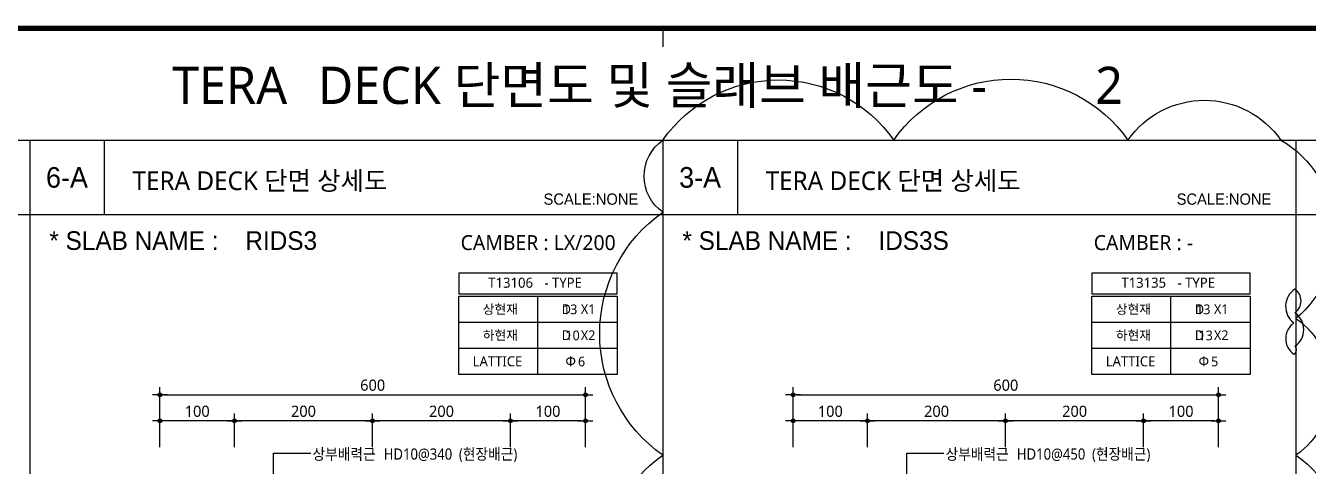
# Model space of a CAD drawing. Extents: x 10983 to 44623, y -18406 to 11294.
# Drawn here: x 21599 to 25043, y 3785 to 4967 of the extents above; entities that cross this region are included whole.
import ezdxf
from ezdxf.enums import TextEntityAlignment as Align

# ---------------------------------------------------------------- set-up
doc = ezdxf.new("R2010")
doc.units = 0
doc.header["$LTSCALE"] = 100
doc.header["$MEASUREMENT"] = 0
doc.header["$PDMODE"] = 3
doc.header["$PDSIZE"] = 10
doc.layers.get('0').update_dxf_attribs({"linetype": 'CONTINUOUS'})
doc.layers.get('Defpoints').update_dxf_attribs({"color": 165, "linetype": 'CONTINUOUS'})
for name, color, linetype in [('7DIM', 7, 'CONTINUOUS'), ('D-TEX3', 9, 'CONTINUOUS'), ('form', 7, 'CONTINUOUS'), ('NDS_DCN', 10, 'CONTINUOUS'), ('TEXT', 3, 'CONTINUOUS'), ('TG-TABLE.TEX', 7, 'CONTINUOUS'), ('TXT', 3, 'CONTINUOUS'), ('이름', 7, 'CONTINUOUS')]:
    doc.layers.add(name, color=color, linetype=linetype)
doc.styles.add('H', font='malgun.ttf', dxfattribs={"width": 0.9})
doc.styles.add('HD', font='Gulim.ttf')
doc.styles.add('VICON TEXT', font='malgun.ttf')
doc.styles.add('굴림', font='Gulim.ttf')
doc.styles.add('돋음', font='Dotum.ttf')
doc.styles.add('맑은 고딕', font='malgun.ttf')
doc.styles.add('맑은고딕', font='malgun.ttf')
doc.dimstyles.new('숫자치수선', dxfattribs={"dimscale": 0, "dimtxt": 15, "dimasz": 7, "dimexe": 0.5, "dimexo": 0.5, "dimgap": 4, "dimtad": 1, "dimdec": 4, "dimdsep": 46, "dimtxsty": '맑은 고딕', "dimcen": 0, "dimclrd": 256, "dimclre": 256, "dimclrt": 7, "dimaunit": 3, "dimadec": 0, "dimazin": 0, "dimtfac": 1, "dimtdec": 4, "dimtix": 1, "dimtmove": 2, "dimatfit": 3, "dimldrblk": 'CLOSEDBLANK', "dimfxl": 1, "dimtolj": 1, "dimarcsym": 0})

# ---------------------------------------------------------------- blocks, each defined once
blk = doc.blocks.new('Deck_Sh03')
at = {"layer": 'form', "color": 30}
blk.add_line((3400, 5250), (3400, 5200), dxfattribs=at)
at = {"layer": 'form', "color": 30, "const_width": 14.2}
blk.add_lwpolyline([(-226.8, 5250), (-226.8, -68.2), (7726.8, -68.2), (7726.8, 5250)], close=True, dxfattribs=at)
at = {"layer": 'TG-TABLE.TEX', "color": 3, "style": 'VICON TEXT'}
blk.add_text('DECK 단면도 및 슬래브 배근도 -', height=100, dxfattribs=at).set_placement((2473.6, 5047))
at = {"layer": 'TG-TABLE.TEX', "color": 3, "ltscale": 0.5, "style": 'VICON TEXT'}
blk.add_attdef('DKTYT', text='', height=100, dxfattribs=at).set_placement((2425.2, 5047), align=Align.RIGHT)
at = {"layer": 'TXT', "ltscale": 0.5, "style": 'VICON TEXT'}
blk.add_attdef('DKTYR', text='', height=45, dxfattribs=at).set_placement((7248.4, 1495), align=Align.RIGHT)
blk = doc.blocks.new('DIMDOT')
at = {"color": 0}
blk.add_line((-2, 0), (2, 0), dxfattribs=at)
for radius in [0.5, 0.25]:
    blk.add_circle((0, 0), radius, dxfattribs=at)
blk = doc.blocks.new('*D56')
at = {"layer": 'Defpoints', "color": 0, "ltscale": 0.5}
for p in [(349.7, 4196.7), (349.7, 4125.7), (549.7, 4125.7)]:
    blk.add_point(p, dxfattribs=at)
at = {"layer": '이름', "lineweight": -2}
for p, q in [((349.7, 4126.2), (349.7, 4216.7)), ((549.7, 4126.2), (549.7, 4216.7)), ((539.7, 4196.7), (359.7, 4196.7))]:
    blk.add_line(p, q, dxfattribs=at)
at = {"layer": '이름', "lineweight": -2, "ltscale": 0.5, "xscale": 10, "yscale": 10, "zscale": 10, "rotation": 180}
blk.add_blockref('DIMDOT', (349.7, 4196.7), dxfattribs=at)
at = {"layer": '이름', "lineweight": -2, "ltscale": 0.5, "xscale": 10, "yscale": 10, "zscale": 10}
blk.add_blockref('DIMDOT', (549.7, 4196.7), dxfattribs=at)
at = {"layer": '이름', "color": 7, "ltscale": 0.5, "insert": (449.7, 4222.2), "char_height": 30, "attachment_point": 5, "style": 'VICON TEXT'}
blk.add_mtext('\\A1;100', dxfattribs=at)
blk = doc.blocks.new('_ClosedBlank')
at = {"color": 0, "linetype": 'ByBlock', "lineweight": -2}
for p, q in [((-1, 0.17), (0, 0)), ((-1, 0.17), (-1, -0.17)), ((0, 0), (-1, -0.17))]:
    blk.add_line(p, q, dxfattribs=at)
blk = doc.blocks.new('*D57')
at = {"layer": 'Defpoints', "color": 0, "ltscale": 0.5}
for p in [(549.7, 4196.7), (549.7, 4125.7), (920.3, 4125.7)]:
    blk.add_point(p, dxfattribs=at)
at = {"layer": '이름', "lineweight": -2}
for p, q in [((549.7, 4126.2), (549.7, 4216.7)), ((920.3, 4126.2), (920.3, 4216.7)), ((910.3, 4196.7), (559.7, 4196.7))]:
    blk.add_line(p, q, dxfattribs=at)
at = {"layer": '이름', "lineweight": -2, "ltscale": 0.5, "xscale": 10, "yscale": 10, "zscale": 10, "rotation": 180}
blk.add_blockref('DIMDOT', (549.7, 4196.7), dxfattribs=at)
at = {"layer": '이름', "lineweight": -2, "ltscale": 0.5, "xscale": 10, "yscale": 10, "zscale": 10}
blk.add_blockref('DIMDOT', (920.3, 4196.7), dxfattribs=at)
at = {"layer": '이름', "color": 7, "ltscale": 0.5, "insert": (735, 4222.2), "char_height": 30, "attachment_point": 5, "style": 'VICON TEXT'}
blk.add_mtext('\\A1;200', dxfattribs=at)
blk = doc.blocks.new('*D58')
at = {"layer": 'Defpoints', "color": 0, "ltscale": 0.5}
for p in [(920.3, 4196.7), (920.3, 4125.7), (1291, 4125.7)]:
    blk.add_point(p, dxfattribs=at)
at = {"layer": '이름', "lineweight": -2}
for p, q in [((920.3, 4126.2), (920.3, 4216.7)), ((1291, 4126.2), (1291, 4216.7)), ((1281, 4196.7), (930.3, 4196.7))]:
    blk.add_line(p, q, dxfattribs=at)
at = {"layer": '이름', "lineweight": -2, "ltscale": 0.5, "xscale": 10, "yscale": 10, "zscale": 10, "rotation": 180}
blk.add_blockref('DIMDOT', (920.3, 4196.7), dxfattribs=at)
at = {"layer": '이름', "lineweight": -2, "ltscale": 0.5, "xscale": 10, "yscale": 10, "zscale": 10}
blk.add_blockref('DIMDOT', (1291, 4196.7), dxfattribs=at)
at = {"layer": '이름', "color": 7, "ltscale": 0.5, "insert": (1105.7, 4222.2), "char_height": 30, "attachment_point": 5, "style": 'VICON TEXT'}
blk.add_mtext('\\A1;200', dxfattribs=at)
blk = doc.blocks.new('*D59')
at = {"layer": 'Defpoints', "color": 0, "ltscale": 0.5}
for p in [(1291, 4196.7), (1291, 4125.7), (1492, 4125.7)]:
    blk.add_point(p, dxfattribs=at)
at = {"layer": '이름', "lineweight": -2}
for p, q in [((1291, 4126.2), (1291, 4216.7)), ((1492, 4126.2), (1492, 4216.7)), ((1482, 4196.7), (1301, 4196.7))]:
    blk.add_line(p, q, dxfattribs=at)
at = {"layer": '이름', "lineweight": -2, "ltscale": 0.5, "xscale": 10, "yscale": 10, "zscale": 10, "rotation": 180}
blk.add_blockref('DIMDOT', (1291, 4196.7), dxfattribs=at)
at = {"layer": '이름', "lineweight": -2, "ltscale": 0.5, "xscale": 10, "yscale": 10, "zscale": 10}
blk.add_blockref('DIMDOT', (1492, 4196.7), dxfattribs=at)
at = {"layer": '이름', "color": 7, "ltscale": 0.5, "insert": (1391.5, 4222.2), "char_height": 30, "attachment_point": 5, "style": 'VICON TEXT'}
blk.add_mtext('\\A1;100', dxfattribs=at)
blk = doc.blocks.new('*D60')
at = {"layer": 'Defpoints', "color": 0, "ltscale": 0.5}
for p in [(1492, 4266.7), (349.7, 4125.7), (1492, 4125.7)]:
    blk.add_point(p, dxfattribs=at)
at = {"layer": '이름', "lineweight": -2}
for p, q in [((349.7, 4126.2), (349.7, 4286.7)), ((1492, 4126.2), (1492, 4286.7)), ((359.7, 4266.7), (1482, 4266.7))]:
    blk.add_line(p, q, dxfattribs=at)
at = {"layer": '이름', "lineweight": -2, "ltscale": 0.5, "xscale": 10, "yscale": 10, "zscale": 10, "rotation": 180}
blk.add_blockref('DIMDOT', (349.7, 4266.7), dxfattribs=at)
at = {"layer": '이름', "lineweight": -2, "ltscale": 0.5, "xscale": 10, "yscale": 10, "zscale": 10}
blk.add_blockref('DIMDOT', (1492, 4266.7), dxfattribs=at)
at = {"layer": '이름', "color": 7, "ltscale": 0.5, "insert": (920.9, 4292.2), "char_height": 30, "attachment_point": 5, "style": 'VICON TEXT'}
blk.add_mtext('\\A1;600', dxfattribs=at)
blk = doc.blocks.new('TBTYP')
at = {"layer": '7DIM', "ltscale": 0.5}
for p, q in [((1364.4, 4321.4), (1364.4, 4531.4)), ((1151.9, 4461.4), (1577, 4461.4)), ((1151.9, 4391.4), (1577, 4391.4))]:
    blk.add_line(p, q, dxfattribs=at)
at = {"layer": '7DIM', "linetype": 'ByBlock'}
blk.add_lwpolyline([(1151.9, 4537.6), (1577, 4537.6), (1577, 4592.6), (1151.9, 4592.6)], close=True, dxfattribs=at)
at = {"layer": '7DIM', "ltscale": 0.5}
blk.add_lwpolyline([(1151.9, 4531.4), (1577, 4531.4), (1577, 4321.4), (1151.9, 4321.4)], close=True, dxfattribs=at)
at = {"layer": '7DIM', "linetype": 'ByBlock', "style": '맑은 고딕'}
blk.add_text('- TYPE', height=27, dxfattribs=at).set_placement((1381.9, 4553.9))
for s, height, p in [('상현재', 25, (1310.7, 4496.4)), ('D   X1', 26, (1519, 4496.4)), ('하현재', 25, (1310.7, 4426.4)), ('D   X2', 26, (1519, 4426.4)), ('LATTICE', 26.88, (1322.4, 4356.4)), ('Φ', 26.9, (1466.7, 4356.4))]:
    blk.add_text(s, height=height, dxfattribs=at).set_placement(p, align=Align.MIDDLE_RIGHT)
at = {"layer": '7DIM', "linetype": 'ByBlock', "ltscale": 0.5, "style": '맑은 고딕'}
blk.add_attdef('DK-TYPE', (1231.2, 4553.9), '', height=27, dxfattribs=at)
for tag, p in [('TBT', (1451.1, 4482.9)), ('TBB', (1457.5, 4412.9)), ('TBL', (1481.8, 4342.9))]:
    blk.add_attdef(tag, text='', height=26, dxfattribs=at).set_placement(p, align=Align.CENTER)
blk = doc.blocks.new('Deck_Sh04')
at = {"linetype": 'ByBlock'}
for p, q in [((0, 4950), (1700, 4950)), ((0, 4950), (0, 0)), ((200, 4950), (200, 4750)), ((1700, 4950), (1700, 0)), ((0, 4750), (1700, 4750))]:
    blk.add_line(p, q, dxfattribs=at)
blk = doc.blocks.new('Deck_NDDis_Basic')
at = {"linetype": 'ByBlock'}
for p, q in [((0, 4950), (0, 0)), ((0, 4950), (1700, 4950)), ((200, 4950), (200, 4750)), ((1700, 4950), (1700, 0)), ((0, 4750), (1700, 4750))]:
    blk.add_line(p, q, dxfattribs=at)
at = {"layer": '이름'}
blk.add_lwpolyline([(654.81674, 3902.10928), (654.81674, 4109.88314), (754.58942, 4109.88314)], dxfattribs=at)
at = {"layer": 'D-TEX3', "color": 3, "style": 'HD'}
blk.add_text('SCALE:NONE', height=30.154091, dxfattribs=at).set_placement((1379.66408, 4776.63514))
at = {"layer": 'D-TEX3', "style": '돋음'}
for tag, p in [('DK-NM1', (100, 4850)), ('DK-NM2', (100, 3200)), ('DK-NM3', (100, 1550))]:
    blk.add_attdef(tag, text='', height=55.2825, dxfattribs=at).set_placement(p, align=Align.MIDDLE_CENTER)
at = {"layer": 'D-TEX3', "color": 30, "ltscale": 0.5, "style": 'H', "width": 0.9}
for tag, p in [('DTS', (950.46, 4092.53136)), ('TGT', (338.15036, 4008.10602)), ('TGL', (1603.29459, 3971.78399)), ('TGL', (1617.94186, 3972.17132)), ('TGB', (340.63197, 3720.45563))]:
    blk.add_attdef(tag, p, '', height=30, dxfattribs=at)
at = {"layer": 'D-TEX3', "color": 30, "style": 'VICON TEXT'}
for tag, p in [('TC', (120.2153, 3919.47298)), ('DD', (201.48537, 3895.47558)), ('THK', (50.29682, 3753.13846)), ('TGH', (120.29682, 3724.88155)), ('BC', (191.56708, 3598.94352))]:
    blk.add_attdef(tag, text='', height=30, rotation=90, dxfattribs=at).set_placement(p, align=Align.CENTER)
at = {"layer": 'D-TEX3', "color": 30, "linetype": 'ByBlock', "ltscale": 0.5, "style": 'VICON TEXT'}
for tag, p in [('DTS', (775.02404, 2996.85035)), ('CTS', (1025.02404, 2856.67482)), ('CBS', (1028.14934, 1226.77561))]:
    blk.add_attdef(tag, p, '', height=30, dxfattribs=at)
at = {"layer": 'TEXT', "color": 6, "linetype": 'ByBlock', "style": '굴림'}
blk.add_text('* SLAB NAME :', height=50, dxfattribs=at).set_placement((52.5846, 4655.39956))
at = {"layer": 'TEXT', "color": 6, "style": '돋음'}
blk.add_attdef('NAME', (578.91348, 4655.39956), '', height=50, dxfattribs=at)
at = {"layer": '이름', "style": 'H', "width": 0.9}
for s, p in [('상부배력근', (759.34824, 4092.33508)), ('(현장배근)', (1152.43387, 4092.53136))]:
    blk.add_text(s, height=30, dxfattribs=at).set_placement(p)
at = {"layer": '이름'}
for base, p1, p2, text, override, picture, middle in [((1492.03431, 4266.668), (349.67052, 4125.668), (1492.03431, 4125.668), '600', {"dimscale": 1, "dimtxt": 30, "dimasz": 10, "dimexe": 20, "dimgap": 10, "dimtxsty": 'VICON TEXT', "dimblk1": 'DIMDOT', "dimblk2": 'DIMDOT', "dimsah": 1}, '*D60', (920.85242, 4292.16732)), ((349.67052, 4196.668), (549.67052, 4125.668), (349.67052, 4125.668), '100', {"dimscale": 1, "dimtxt": 30, "dimasz": 10, "dimexe": 20, "dimexo": 0.5, "dimgap": 10, "dimtxsty": 'VICON TEXT', "dimblk1": 'DIMDOT', "dimblk2": 'DIMDOT', "dimsah": 1}, '*D56', (449.67052, 4222.24884)), ((549.67052, 4196.668), (920.3405, 4125.668), (549.67052, 4125.668), '200', {"dimscale": 1, "dimtxt": 30, "dimasz": 10, "dimexe": 20, "dimgap": 10, "dimtxsty": 'VICON TEXT', "dimblk1": 'DIMDOT', "dimblk2": 'DIMDOT', "dimsah": 1}, '*D57', (735.00551, 4222.16732)), ((920.3405, 4196.668), (1291.01049, 4125.668), (920.3405, 4125.668), '200', {"dimscale": 1, "dimtxt": 30, "dimasz": 10, "dimexe": 20, "dimexo": 0.5, "dimgap": 10, "dimtxsty": 'VICON TEXT', "dimblk1": 'DIMDOT', "dimblk2": 'DIMDOT', "dimsah": 1}, '*D58', (1105.67549, 4222.16732)), ((1291.01049, 4196.668), (1492.03431, 4125.668), (1291.01049, 4125.668), '100', {"dimscale": 1, "dimtxt": 30, "dimasz": 10, "dimexe": 20, "dimexo": 0.5, "dimgap": 10, "dimtxsty": 'VICON TEXT', "dimblk1": 'DIMDOT', "dimblk2": 'DIMDOT', "dimsah": 1}, '*D59', (1391.5224, 4222.24884))]:
    dim = blk.add_linear_dim(base=base, p1=p1, p2=p2, text=text, dimstyle='숫자치수선', override=override, dxfattribs=at)
    dim.commit()
    dim.dimension.update_dxf_attribs({"geometry": picture, "text_midpoint": middle})

msp = doc.modelspace()

# ---------------------------------------------------------------- linework, layer by layer
at = {"layer": 'NDS_DCN', "color": 7}
msp.add_lwpolyline([(23310, 994.2, -0.520567), (23310, 1503.2, -0.520567), (23310, 2095.5, -0.520567), (23310, 2624.9, -0.520567), (23310, 3223.8, -0.520567), (23310, 3814.6, -0.520567), (23310, 4466.3, -0.520567), (23310, 4659.9, -0.520567), (23930.1, 4659.9, -0.520567), (24558.9, 4659.9, -0.520567), (24969.4, 4659.9, -0.520567), (25010, 4181.2, -0.520567), (25010, 3814.5, -0.520567), (25010, 3287.6, -0.520567), (25010, 2853.9, -0.520567), (25010, 2283, -0.520567), (25010, 1924.1, -0.520567), (25010, 1347.1, -0.520567)], format="xyb", dxfattribs=at)
at = {"layer": 'NDS_DCN'}
msp.add_lwpolyline([(25007.2, 4259.9, 0.520567), (25004.4, 4169.4, 0.520567), (25004.4, 4085.2, 0.520567), (25007.2, 4106.3, 0.520567), (25007.2, 4196.6, 0.520567)], format="xyb", close=True, dxfattribs=at)

# ---------------------------------------------------------------- block references
at = {"ltscale": 0.5}
ref = msp.add_blockref('Deck_Sh03', (19910, -290.1), dxfattribs=at)
ref.add_attrib('DKTYT', 'TERA ', dxfattribs={"layer": 'TG-TABLE.TEX', "color": 3, "ltscale": 0.5, "height": 100, "style": 'VICON TEXT'}).set_placement((22335.2, 4756.9), align=Align.RIGHT)
at = {"layer": 'D-TEX3', "ltscale": 0.5}
for p, values in [((21610, -290.1), {'TBL': '6', 'TBB': '10', 'TBT': '13', 'DK-TYPE': 'T13106'}), ((23310, -290.1), {'TBL': '5', 'TBB': '13', 'TBT': '13', 'DK-TYPE': 'T13135'})]:
    msp.add_blockref('TBTYP', p, dxfattribs=at).add_auto_attribs(values)
at = {"layer": 'NDS_DCN', "ltscale": 0.5}
for name, p in [('Deck_NDDis_Basic', (19910, -290.1)), ('Deck_Sh04', (23310, -290.1)), ('Deck_Sh04', (25010, -290.1))]:
    msp.add_blockref(name, p, dxfattribs=at)
ref = msp.add_blockref('Deck_NDDis_Basic', (21610, -290.1), dxfattribs=at)
ref.add_attrib('DK-NM1', '6-A', dxfattribs={"layer": 'D-TEX3', "ltscale": 0.5, "height": 55.28, "style": '돋음'}).set_placement((21710, 4559.9), align=Align.MIDDLE_CENTER)
ref.add_attrib('NAME', 'RIDS3', (22188.9, 4365.3), dxfattribs={"layer": 'TEXT', "color": 6, "ltscale": 0.5, "height": 50, "style": '돋음'})
ref.add_attrib('DTS', 'HD10@340', (22560.5, 3802.5), dxfattribs={"layer": 'D-TEX3', "color": 30, "ltscale": 0.5, "height": 30, "style": 'H', "width": 0.9})
ref = msp.add_blockref('Deck_NDDis_Basic', (23310, -290.1), dxfattribs=at)
ref.add_attrib('DK-NM1', '3-A', dxfattribs={"layer": 'D-TEX3', "ltscale": 0.5, "height": 55.28, "style": '돋음'}).set_placement((23410, 4559.9), align=Align.MIDDLE_CENTER)
ref.add_attrib('NAME', 'IDS3S', (23888.9, 4365.3), dxfattribs={"layer": 'TEXT', "color": 6, "ltscale": 0.5, "height": 50, "style": '돋음'})
ref.add_attrib('DTS', 'HD10@450', (24260.5, 3802.5), dxfattribs={"layer": 'D-TEX3', "color": 30, "ltscale": 0.5, "height": 30, "style": 'H', "width": 0.9})

# ---------------------------------------------------------------- texts
at = {"layer": 'D-TEX3', "ltscale": 0.5, "style": '맑은고딕'}
for s, height, p in [('TERA DECK 단면 상세도', 50, (21886, 4525.9)), ('TERA DECK 단면 상세도', 50, (23586, 4525.9)), ('CAMBER : LX/200', 40, (22767, 4364.9)), ('CAMBER : -', 40, (24467, 4364.9))]:
    msp.add_text(s, height=height, dxfattribs=at).set_placement(p)
at = {"layer": 'TXT', "ltscale": 0.5, "style": '맑은고딕'}
msp.add_text('2', height=100, dxfattribs=at).set_placement((24471, 4756.9))

doc.saveas('drawing.dxf')
